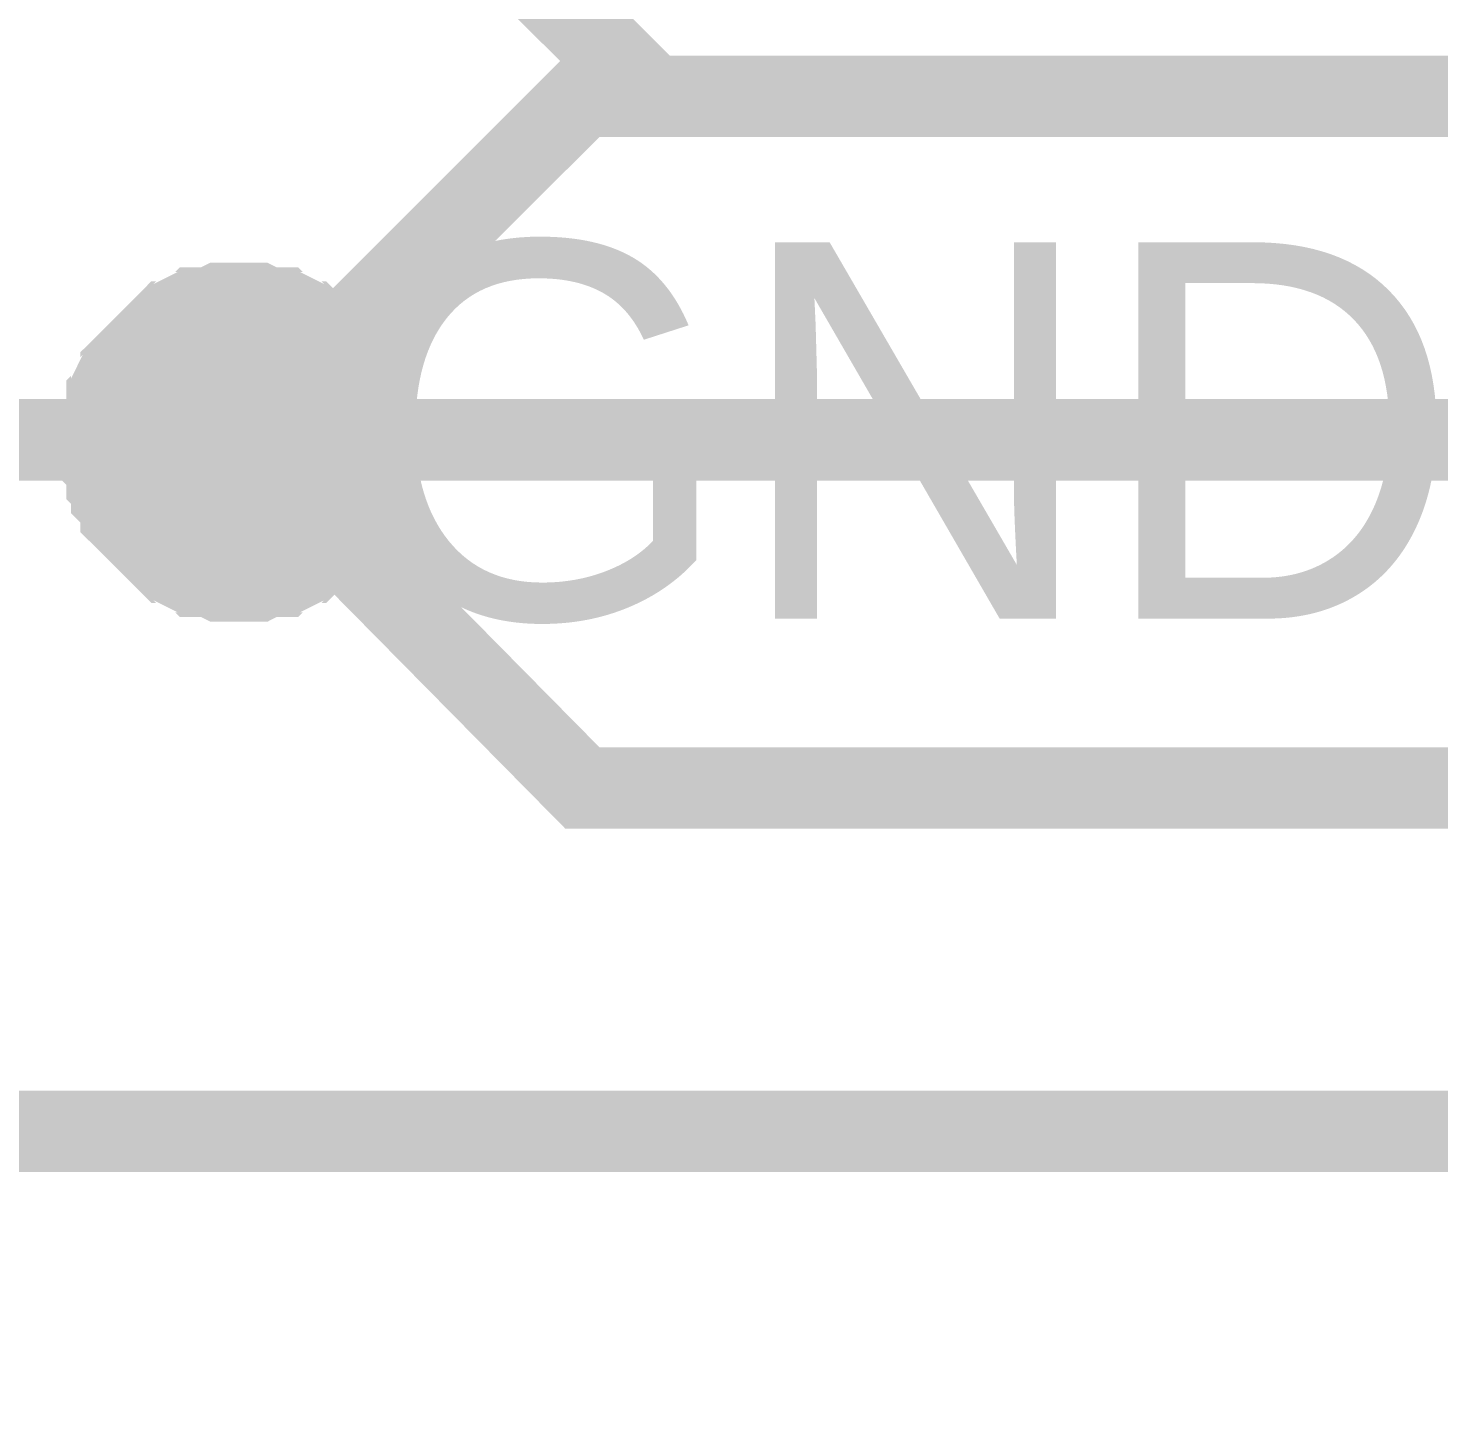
# Model space of a CAD drawing. Header units: millimetres. Extents: x 0 to 11.5, y 0 to 7.6.
# Drawn here: x 10.3198 to 10.5241, y 6.3062 to 6.5079 of the extents above; entities that cross this region are included whole.
import ezdxf

# ---------------------------------------------------------------- set-up
doc = ezdxf.new("R2010")
doc.units = ezdxf.units.MM
doc.header["$MEASUREMENT"] = 0
doc.layers.add('Sheet', color=255, linetype='Continuous')

msp = doc.modelspace()

# ---------------------------------------------------------------- linework, layer by layer
at = {"layer": 'Sheet'}
for points, const_width in [([(10.35027, 6.3481), (11.00015, 6.3481), (11.00015, 6.6977)], 0.0118), ([(10.3305, 6.44828), (10.3305, 6.44896), (10.3305, 6.45032), (10.3305, 6.451), (10.33118, 6.45237), (10.33118, 6.45305), (10.33118, 6.45441), (10.33186, 6.45509), (10.33186, 6.45577), (10.33254, 6.45714), (10.33322, 6.45782), (10.33322, 6.4585), (10.33391, 6.45918), (10.33459, 6.45986), (10.33527, 6.46055), (10.33595, 6.46123), (10.33663, 6.46191), (10.33732, 6.46259), (10.338, 6.46327), (10.33868, 6.46395), (10.33936, 6.46463), (10.34004, 6.46532), (10.34073, 6.46532), (10.34141, 6.466), (10.34277, 6.46668), (10.34345, 6.46668), (10.34414, 6.46736), (10.3455, 6.46736), (10.34618, 6.46736), (10.34755, 6.46804), (10.34823, 6.46804), (10.34959, 6.46804), (10.35027, 6.46804)], 0.0118), ([(10.3305, 6.44828), (10.3305, 6.44896), (10.3305, 6.45032), (10.3305, 6.451), (10.33118, 6.45237), (10.33118, 6.45305), (10.33118, 6.45441), (10.33186, 6.45509), (10.33186, 6.45577), (10.33254, 6.45714), (10.33322, 6.45782), (10.33322, 6.4585), (10.33391, 6.45918), (10.33459, 6.45986), (10.33527, 6.46055), (10.33595, 6.46123), (10.33663, 6.46191), (10.33732, 6.46259), (10.338, 6.46327), (10.33868, 6.46395), (10.33936, 6.46463), (10.34004, 6.46532), (10.34073, 6.46532), (10.34141, 6.466), (10.34277, 6.46668), (10.34345, 6.46668), (10.34414, 6.46736), (10.3455, 6.46736), (10.34618, 6.46736), (10.34755, 6.46804), (10.34823, 6.46804), (10.34959, 6.46804), (10.35027, 6.46804)], 0.0118), ([(10.3305, 6.44828), (10.3305, 6.44896), (10.3305, 6.45032), (10.3305, 6.451), (10.33118, 6.45237), (10.33118, 6.45305), (10.33118, 6.45441), (10.33186, 6.45509), (10.33186, 6.45577), (10.33254, 6.45714), (10.33322, 6.45782), (10.33322, 6.4585), (10.33391, 6.45918), (10.33459, 6.45986), (10.33527, 6.46055), (10.33595, 6.46123), (10.33663, 6.46191), (10.33732, 6.46259), (10.338, 6.46327), (10.33868, 6.46395), (10.33936, 6.46463), (10.34004, 6.46532), (10.34073, 6.46532), (10.34141, 6.466), (10.34277, 6.46668), (10.34345, 6.46668), (10.34414, 6.46736), (10.3455, 6.46736), (10.34618, 6.46736), (10.34755, 6.46804), (10.34823, 6.46804), (10.34959, 6.46804), (10.35027, 6.46804)], 0.0118), ([(10.3305, 6.44828), (10.3305, 6.44896), (10.3305, 6.45032), (10.3305, 6.451), (10.33118, 6.45237), (10.33118, 6.45305), (10.33118, 6.45441), (10.33186, 6.45509), (10.33186, 6.45577), (10.33254, 6.45714), (10.33322, 6.45782), (10.33322, 6.4585), (10.33391, 6.45918), (10.33459, 6.45986), (10.33527, 6.46055), (10.33595, 6.46123), (10.33663, 6.46191), (10.33732, 6.46259), (10.338, 6.46327), (10.33868, 6.46395), (10.33936, 6.46463), (10.34004, 6.46532), (10.34073, 6.46532), (10.34141, 6.466), (10.34277, 6.46668), (10.34345, 6.46668), (10.34414, 6.46736), (10.3455, 6.46736), (10.34618, 6.46736), (10.34755, 6.46804), (10.34823, 6.46804), (10.34959, 6.46804), (10.35027, 6.46804)], 0.0118), ([(10.3305, 6.44828), (10.3305, 6.44896), (10.3305, 6.45032), (10.3305, 6.451), (10.33118, 6.45237), (10.33118, 6.45305), (10.33118, 6.45441), (10.33186, 6.45509), (10.33186, 6.45577), (10.33254, 6.45714), (10.33322, 6.45782), (10.33322, 6.4585), (10.33391, 6.45918), (10.33459, 6.45986), (10.33527, 6.46055), (10.33595, 6.46123), (10.33663, 6.46191), (10.33732, 6.46259), (10.338, 6.46327), (10.33868, 6.46395), (10.33936, 6.46463), (10.34004, 6.46532), (10.34073, 6.46532), (10.34141, 6.466), (10.34277, 6.46668), (10.34345, 6.46668), (10.34414, 6.46736), (10.3455, 6.46736), (10.34618, 6.46736), (10.34755, 6.46804), (10.34823, 6.46804), (10.34959, 6.46804), (10.35027, 6.46804)], 0.0118), ([(10.3305, 6.44828), (10.3305, 6.44896), (10.3305, 6.45032), (10.3305, 6.451), (10.33118, 6.45237), (10.33118, 6.45305), (10.33118, 6.45441), (10.33186, 6.45509), (10.33186, 6.45577), (10.33254, 6.45714), (10.33322, 6.45782), (10.33322, 6.4585), (10.33391, 6.45918), (10.33459, 6.45986), (10.33527, 6.46055), (10.33595, 6.46123), (10.33663, 6.46191), (10.33732, 6.46259), (10.338, 6.46327), (10.33868, 6.46395), (10.33936, 6.46463), (10.34004, 6.46532), (10.34073, 6.46532), (10.34141, 6.466), (10.34277, 6.46668), (10.34345, 6.46668), (10.34414, 6.46736), (10.3455, 6.46736), (10.34618, 6.46736), (10.34755, 6.46804), (10.34823, 6.46804), (10.34959, 6.46804), (10.35027, 6.46804)], 0.0118), ([(10.35027, 6.46804), (10.35027, 6.46804)], 0.0118), ([(10.35027, 6.46804), (10.35095, 6.46804), (10.35232, 6.46804), (10.353, 6.46804), (10.35436, 6.46736), (10.35505, 6.46736), (10.35641, 6.46736), (10.35709, 6.46668), (10.35777, 6.46668), (10.35914, 6.466), (10.35982, 6.46532), (10.3605, 6.46532), (10.36118, 6.46463), (10.36187, 6.46395), (10.36255, 6.46327), (10.36323, 6.46259), (10.36391, 6.46191), (10.36459, 6.46123), (10.36528, 6.46055), (10.36596, 6.45986), (10.36664, 6.45918), (10.36732, 6.4585), (10.36732, 6.45782), (10.368, 6.45714), (10.36868, 6.45577), (10.36868, 6.45509), (10.36937, 6.45441), (10.36937, 6.45305), (10.36937, 6.45237), (10.37005, 6.451), (10.37005, 6.45032), (10.37005, 6.44896), (10.37005, 6.44828)], 0.0118), ([(10.35027, 6.46804), (10.35027, 6.46804)], 0.0118), ([(10.35027, 6.46804), (10.35095, 6.46804), (10.35232, 6.46804), (10.353, 6.46804), (10.35436, 6.46736), (10.35505, 6.46736), (10.35641, 6.46736), (10.35709, 6.46668), (10.35777, 6.46668), (10.35914, 6.466), (10.35982, 6.46532), (10.3605, 6.46532), (10.36118, 6.46463), (10.36187, 6.46395), (10.36255, 6.46327), (10.36323, 6.46259), (10.36391, 6.46191), (10.36459, 6.46123), (10.36528, 6.46055), (10.36596, 6.45986), (10.36664, 6.45918), (10.36732, 6.4585), (10.36732, 6.45782), (10.368, 6.45714), (10.36868, 6.45577), (10.36868, 6.45509), (10.36937, 6.45441), (10.36937, 6.45305), (10.36937, 6.45237), (10.37005, 6.451), (10.37005, 6.45032), (10.37005, 6.44896), (10.37005, 6.44828)], 0.0118), ([(10.35027, 6.46804), (10.35027, 6.46804)], 0.0118), ([(10.35027, 6.46804), (10.35095, 6.46804), (10.35232, 6.46804), (10.353, 6.46804), (10.35436, 6.46736), (10.35505, 6.46736), (10.35641, 6.46736), (10.35709, 6.46668), (10.35777, 6.46668), (10.35914, 6.466), (10.35982, 6.46532), (10.3605, 6.46532), (10.36118, 6.46463), (10.36187, 6.46395), (10.36255, 6.46327), (10.36323, 6.46259), (10.36391, 6.46191), (10.36459, 6.46123), (10.36528, 6.46055), (10.36596, 6.45986), (10.36664, 6.45918), (10.36732, 6.4585), (10.36732, 6.45782), (10.368, 6.45714), (10.36868, 6.45577), (10.36868, 6.45509), (10.36937, 6.45441), (10.36937, 6.45305), (10.36937, 6.45237), (10.37005, 6.451), (10.37005, 6.45032), (10.37005, 6.44896), (10.37005, 6.44828)], 0.0118), ([(10.35027, 6.46804), (10.35027, 6.46804)], 0.0118), ([(10.35027, 6.46804), (10.35095, 6.46804), (10.35232, 6.46804), (10.353, 6.46804), (10.35436, 6.46736), (10.35505, 6.46736), (10.35641, 6.46736), (10.35709, 6.46668), (10.35777, 6.46668), (10.35914, 6.466), (10.35982, 6.46532), (10.3605, 6.46532), (10.36118, 6.46463), (10.36187, 6.46395), (10.36255, 6.46327), (10.36323, 6.46259), (10.36391, 6.46191), (10.36459, 6.46123), (10.36528, 6.46055), (10.36596, 6.45986), (10.36664, 6.45918), (10.36732, 6.4585), (10.36732, 6.45782), (10.368, 6.45714), (10.36868, 6.45577), (10.36868, 6.45509), (10.36937, 6.45441), (10.36937, 6.45305), (10.36937, 6.45237), (10.37005, 6.451), (10.37005, 6.45032), (10.37005, 6.44896), (10.37005, 6.44828)], 0.0118), ([(10.35027, 6.46804), (10.35027, 6.46804)], 0.0118), ([(10.35027, 6.46804), (10.35095, 6.46804), (10.35232, 6.46804), (10.353, 6.46804), (10.35436, 6.46736), (10.35505, 6.46736), (10.35641, 6.46736), (10.35709, 6.46668), (10.35777, 6.46668), (10.35914, 6.466), (10.35982, 6.46532), (10.3605, 6.46532), (10.36118, 6.46463), (10.36187, 6.46395), (10.36255, 6.46327), (10.36323, 6.46259), (10.36391, 6.46191), (10.36459, 6.46123), (10.36528, 6.46055), (10.36596, 6.45986), (10.36664, 6.45918), (10.36732, 6.4585), (10.36732, 6.45782), (10.368, 6.45714), (10.36868, 6.45577), (10.36868, 6.45509), (10.36937, 6.45441), (10.36937, 6.45305), (10.36937, 6.45237), (10.37005, 6.451), (10.37005, 6.45032), (10.37005, 6.44896), (10.37005, 6.44828)], 0.0118), ([(10.35027, 6.46804), (10.35027, 6.46804)], 0.0118), ([(10.35027, 6.46804), (10.35095, 6.46804), (10.35232, 6.46804), (10.353, 6.46804), (10.35436, 6.46736), (10.35505, 6.46736), (10.35641, 6.46736), (10.35709, 6.46668), (10.35777, 6.46668), (10.35914, 6.466), (10.35982, 6.46532), (10.3605, 6.46532), (10.36118, 6.46463), (10.36187, 6.46395), (10.36255, 6.46327), (10.36323, 6.46259), (10.36391, 6.46191), (10.36459, 6.46123), (10.36528, 6.46055), (10.36596, 6.45986), (10.36664, 6.45918), (10.36732, 6.4585), (10.36732, 6.45782), (10.368, 6.45714), (10.36868, 6.45577), (10.36868, 6.45509), (10.36937, 6.45441), (10.36937, 6.45305), (10.36937, 6.45237), (10.37005, 6.451), (10.37005, 6.45032), (10.37005, 6.44896), (10.37005, 6.44828)], 0.0118), ([(10.3305, 6.44828), (10.3305, 6.44896), (10.3305, 6.45032), (10.3305, 6.451), (10.33118, 6.45237), (10.33118, 6.45305), (10.33118, 6.45441), (10.33186, 6.45509), (10.33186, 6.45577), (10.33254, 6.45714), (10.33322, 6.45782), (10.33322, 6.4585), (10.33391, 6.45918), (10.33459, 6.45986), (10.33527, 6.46055), (10.33595, 6.46123), (10.33663, 6.46191), (10.33732, 6.46259), (10.338, 6.46327), (10.33868, 6.46395), (10.33936, 6.46463), (10.34004, 6.46532), (10.34073, 6.46532), (10.34141, 6.466), (10.34277, 6.46668), (10.34345, 6.46668), (10.34414, 6.46736), (10.3455, 6.46736), (10.34618, 6.46736), (10.34755, 6.46804), (10.34823, 6.46804), (10.34959, 6.46804), (10.35027, 6.46804)], 0.0039), ([(10.3305, 6.44828), (10.3305, 6.44896), (10.3305, 6.45032), (10.3305, 6.451), (10.33118, 6.45237), (10.33118, 6.45305), (10.33118, 6.45441), (10.33186, 6.45509), (10.33186, 6.45577), (10.33254, 6.45714), (10.33322, 6.45782), (10.33322, 6.4585), (10.33391, 6.45918), (10.33459, 6.45986), (10.33527, 6.46055), (10.33595, 6.46123), (10.33663, 6.46191), (10.33732, 6.46259), (10.338, 6.46327), (10.33868, 6.46395), (10.33936, 6.46463), (10.34004, 6.46532), (10.34073, 6.46532), (10.34141, 6.466), (10.34277, 6.46668), (10.34345, 6.46668), (10.34414, 6.46736), (10.3455, 6.46736), (10.34618, 6.46736), (10.34755, 6.46804), (10.34823, 6.46804), (10.34959, 6.46804), (10.35027, 6.46804)], 0.0039), ([(10.3305, 6.44828), (10.3305, 6.44896), (10.3305, 6.45032), (10.3305, 6.451), (10.33118, 6.45237), (10.33118, 6.45305), (10.33118, 6.45441), (10.33186, 6.45509), (10.33186, 6.45577), (10.33254, 6.45714), (10.33322, 6.45782), (10.33322, 6.4585), (10.33391, 6.45918), (10.33459, 6.45986), (10.33527, 6.46055), (10.33595, 6.46123), (10.33663, 6.46191), (10.33732, 6.46259), (10.338, 6.46327), (10.33868, 6.46395), (10.33936, 6.46463), (10.34004, 6.46532), (10.34073, 6.46532), (10.34141, 6.466), (10.34277, 6.46668), (10.34345, 6.46668), (10.34414, 6.46736), (10.3455, 6.46736), (10.34618, 6.46736), (10.34755, 6.46804), (10.34823, 6.46804), (10.34959, 6.46804), (10.35027, 6.46804)], 0.0039), ([(10.3305, 6.44828), (10.3305, 6.44896), (10.3305, 6.45032), (10.3305, 6.451), (10.33118, 6.45237), (10.33118, 6.45305), (10.33118, 6.45441), (10.33186, 6.45509), (10.33186, 6.45577), (10.33254, 6.45714), (10.33322, 6.45782), (10.33322, 6.4585), (10.33391, 6.45918), (10.33459, 6.45986), (10.33527, 6.46055), (10.33595, 6.46123), (10.33663, 6.46191), (10.33732, 6.46259), (10.338, 6.46327), (10.33868, 6.46395), (10.33936, 6.46463), (10.34004, 6.46532), (10.34073, 6.46532), (10.34141, 6.466), (10.34277, 6.46668), (10.34345, 6.46668), (10.34414, 6.46736), (10.3455, 6.46736), (10.34618, 6.46736), (10.34755, 6.46804), (10.34823, 6.46804), (10.34959, 6.46804), (10.35027, 6.46804)], 0.0039), ([(10.3305, 6.44828), (10.3305, 6.44896), (10.3305, 6.45032), (10.3305, 6.451), (10.33118, 6.45237), (10.33118, 6.45305), (10.33118, 6.45441), (10.33186, 6.45509), (10.33186, 6.45577), (10.33254, 6.45714), (10.33322, 6.45782), (10.33322, 6.4585), (10.33391, 6.45918), (10.33459, 6.45986), (10.33527, 6.46055), (10.33595, 6.46123), (10.33663, 6.46191), (10.33732, 6.46259), (10.338, 6.46327), (10.33868, 6.46395), (10.33936, 6.46463), (10.34004, 6.46532), (10.34073, 6.46532), (10.34141, 6.466), (10.34277, 6.46668), (10.34345, 6.46668), (10.34414, 6.46736), (10.3455, 6.46736), (10.34618, 6.46736), (10.34755, 6.46804), (10.34823, 6.46804), (10.34959, 6.46804), (10.35027, 6.46804)], 0.0039), ([(10.3305, 6.44828), (10.3305, 6.44896), (10.3305, 6.45032), (10.3305, 6.451), (10.33118, 6.45237), (10.33118, 6.45305), (10.33118, 6.45441), (10.33186, 6.45509), (10.33186, 6.45577), (10.33254, 6.45714), (10.33322, 6.45782), (10.33322, 6.4585), (10.33391, 6.45918), (10.33459, 6.45986), (10.33527, 6.46055), (10.33595, 6.46123), (10.33663, 6.46191), (10.33732, 6.46259), (10.338, 6.46327), (10.33868, 6.46395), (10.33936, 6.46463), (10.34004, 6.46532), (10.34073, 6.46532), (10.34141, 6.466), (10.34277, 6.46668), (10.34345, 6.46668), (10.34414, 6.46736), (10.3455, 6.46736), (10.34618, 6.46736), (10.34755, 6.46804), (10.34823, 6.46804), (10.34959, 6.46804), (10.35027, 6.46804)], 0.0039), ([(10.35027, 6.46804), (10.35027, 6.46804)], 0.0039), ([(10.35027, 6.46804), (10.35095, 6.46804), (10.35232, 6.46804), (10.353, 6.46804), (10.35436, 6.46736), (10.35505, 6.46736), (10.35641, 6.46736), (10.35709, 6.46668), (10.35777, 6.46668), (10.35914, 6.466), (10.35982, 6.46532), (10.3605, 6.46532), (10.36118, 6.46463), (10.36187, 6.46395), (10.36255, 6.46327), (10.36323, 6.46259), (10.36391, 6.46191), (10.36459, 6.46123), (10.36528, 6.46055), (10.36596, 6.45986), (10.36664, 6.45918), (10.36732, 6.4585), (10.36732, 6.45782), (10.368, 6.45714), (10.36868, 6.45577), (10.36868, 6.45509), (10.36937, 6.45441), (10.36937, 6.45305), (10.36937, 6.45237), (10.37005, 6.451), (10.37005, 6.45032), (10.37005, 6.44896), (10.37005, 6.44828)], 0.0039), ([(10.35027, 6.46804), (10.35027, 6.46804)], 0.0039), ([(10.35027, 6.46804), (10.35095, 6.46804), (10.35232, 6.46804), (10.353, 6.46804), (10.35436, 6.46736), (10.35505, 6.46736), (10.35641, 6.46736), (10.35709, 6.46668), (10.35777, 6.46668), (10.35914, 6.466), (10.35982, 6.46532), (10.3605, 6.46532), (10.36118, 6.46463), (10.36187, 6.46395), (10.36255, 6.46327), (10.36323, 6.46259), (10.36391, 6.46191), (10.36459, 6.46123), (10.36528, 6.46055), (10.36596, 6.45986), (10.36664, 6.45918), (10.36732, 6.4585), (10.36732, 6.45782), (10.368, 6.45714), (10.36868, 6.45577), (10.36868, 6.45509), (10.36937, 6.45441), (10.36937, 6.45305), (10.36937, 6.45237), (10.37005, 6.451), (10.37005, 6.45032), (10.37005, 6.44896), (10.37005, 6.44828)], 0.0039), ([(10.35027, 6.46804), (10.35027, 6.46804)], 0.0039), ([(10.35027, 6.46804), (10.35095, 6.46804), (10.35232, 6.46804), (10.353, 6.46804), (10.35436, 6.46736), (10.35505, 6.46736), (10.35641, 6.46736), (10.35709, 6.46668), (10.35777, 6.46668), (10.35914, 6.466), (10.35982, 6.46532), (10.3605, 6.46532), (10.36118, 6.46463), (10.36187, 6.46395), (10.36255, 6.46327), (10.36323, 6.46259), (10.36391, 6.46191), (10.36459, 6.46123), (10.36528, 6.46055), (10.36596, 6.45986), (10.36664, 6.45918), (10.36732, 6.4585), (10.36732, 6.45782), (10.368, 6.45714), (10.36868, 6.45577), (10.36868, 6.45509), (10.36937, 6.45441), (10.36937, 6.45305), (10.36937, 6.45237), (10.37005, 6.451), (10.37005, 6.45032), (10.37005, 6.44896), (10.37005, 6.44828)], 0.0039), ([(10.35027, 6.46804), (10.35027, 6.46804)], 0.0039), ([(10.35027, 6.46804), (10.35095, 6.46804), (10.35232, 6.46804), (10.353, 6.46804), (10.35436, 6.46736), (10.35505, 6.46736), (10.35641, 6.46736), (10.35709, 6.46668), (10.35777, 6.46668), (10.35914, 6.466), (10.35982, 6.46532), (10.3605, 6.46532), (10.36118, 6.46463), (10.36187, 6.46395), (10.36255, 6.46327), (10.36323, 6.46259), (10.36391, 6.46191), (10.36459, 6.46123), (10.36528, 6.46055), (10.36596, 6.45986), (10.36664, 6.45918), (10.36732, 6.4585), (10.36732, 6.45782), (10.368, 6.45714), (10.36868, 6.45577), (10.36868, 6.45509), (10.36937, 6.45441), (10.36937, 6.45305), (10.36937, 6.45237), (10.37005, 6.451), (10.37005, 6.45032), (10.37005, 6.44896), (10.37005, 6.44828)], 0.0039), ([(10.35027, 6.46804), (10.35027, 6.46804)], 0.0039), ([(10.35027, 6.46804), (10.35095, 6.46804), (10.35232, 6.46804), (10.353, 6.46804), (10.35436, 6.46736), (10.35505, 6.46736), (10.35641, 6.46736), (10.35709, 6.46668), (10.35777, 6.46668), (10.35914, 6.466), (10.35982, 6.46532), (10.3605, 6.46532), (10.36118, 6.46463), (10.36187, 6.46395), (10.36255, 6.46327), (10.36323, 6.46259), (10.36391, 6.46191), (10.36459, 6.46123), (10.36528, 6.46055), (10.36596, 6.45986), (10.36664, 6.45918), (10.36732, 6.4585), (10.36732, 6.45782), (10.368, 6.45714), (10.36868, 6.45577), (10.36868, 6.45509), (10.36937, 6.45441), (10.36937, 6.45305), (10.36937, 6.45237), (10.37005, 6.451), (10.37005, 6.45032), (10.37005, 6.44896), (10.37005, 6.44828)], 0.0039), ([(10.35027, 6.46804), (10.35027, 6.46804)], 0.0039), ([(10.35027, 6.46804), (10.35095, 6.46804), (10.35232, 6.46804), (10.353, 6.46804), (10.35436, 6.46736), (10.35505, 6.46736), (10.35641, 6.46736), (10.35709, 6.46668), (10.35777, 6.46668), (10.35914, 6.466), (10.35982, 6.46532), (10.3605, 6.46532), (10.36118, 6.46463), (10.36187, 6.46395), (10.36255, 6.46327), (10.36323, 6.46259), (10.36391, 6.46191), (10.36459, 6.46123), (10.36528, 6.46055), (10.36596, 6.45986), (10.36664, 6.45918), (10.36732, 6.4585), (10.36732, 6.45782), (10.368, 6.45714), (10.36868, 6.45577), (10.36868, 6.45509), (10.36937, 6.45441), (10.36937, 6.45305), (10.36937, 6.45237), (10.37005, 6.451), (10.37005, 6.45032), (10.37005, 6.44896), (10.37005, 6.44828)], 0.0039), ([(10.35027, 6.44828), (10.25003, 6.44828)], 0.0118), ([(10.35027, 6.42783), (10.34959, 6.42783), (10.34823, 6.42783), (10.34755, 6.42783), (10.34618, 6.42852), (10.3455, 6.42852), (10.34414, 6.42852), (10.34345, 6.4292), (10.34277, 6.4292), (10.34141, 6.42988), (10.34073, 6.43056), (10.34004, 6.43056), (10.33936, 6.43124), (10.33868, 6.43192), (10.338, 6.4326), (10.33732, 6.43329), (10.33663, 6.43397), (10.33595, 6.43465), (10.33527, 6.43533), (10.33459, 6.43601), (10.33391, 6.43669), (10.33322, 6.43737), (10.33322, 6.43874), (10.33254, 6.43942), (10.33186, 6.4401), (10.33186, 6.44146), (10.33118, 6.44214), (10.33118, 6.44283), (10.33118, 6.44419), (10.3305, 6.44487), (10.3305, 6.44623), (10.3305, 6.44692), (10.3305, 6.44828)], 0.0118), ([(10.3305, 6.44828), (10.3305, 6.44828)], 0.0118), ([(10.35027, 6.42783), (10.34959, 6.42783), (10.34823, 6.42783), (10.34755, 6.42783), (10.34618, 6.42852), (10.3455, 6.42852), (10.34414, 6.42852), (10.34345, 6.4292), (10.34277, 6.4292), (10.34141, 6.42988), (10.34073, 6.43056), (10.34004, 6.43056), (10.33936, 6.43124), (10.33868, 6.43192), (10.338, 6.4326), (10.33732, 6.43329), (10.33663, 6.43397), (10.33595, 6.43465), (10.33527, 6.43533), (10.33459, 6.43601), (10.33391, 6.43669), (10.33322, 6.43737), (10.33322, 6.43874), (10.33254, 6.43942), (10.33186, 6.4401), (10.33186, 6.44146), (10.33118, 6.44214), (10.33118, 6.44283), (10.33118, 6.44419), (10.3305, 6.44487), (10.3305, 6.44623), (10.3305, 6.44692), (10.3305, 6.44828)], 0.0118), ([(10.3305, 6.44828), (10.3305, 6.44828)], 0.0118), ([(10.35027, 6.42783), (10.34959, 6.42783), (10.34823, 6.42783), (10.34755, 6.42783), (10.34618, 6.42852), (10.3455, 6.42852), (10.34414, 6.42852), (10.34345, 6.4292), (10.34277, 6.4292), (10.34141, 6.42988), (10.34073, 6.43056), (10.34004, 6.43056), (10.33936, 6.43124), (10.33868, 6.43192), (10.338, 6.4326), (10.33732, 6.43329), (10.33663, 6.43397), (10.33595, 6.43465), (10.33527, 6.43533), (10.33459, 6.43601), (10.33391, 6.43669), (10.33322, 6.43737), (10.33322, 6.43874), (10.33254, 6.43942), (10.33186, 6.4401), (10.33186, 6.44146), (10.33118, 6.44214), (10.33118, 6.44283), (10.33118, 6.44419), (10.3305, 6.44487), (10.3305, 6.44623), (10.3305, 6.44692), (10.3305, 6.44828)], 0.0118), ([(10.3305, 6.44828), (10.3305, 6.44828)], 0.0118), ([(10.35027, 6.42783), (10.34959, 6.42783), (10.34823, 6.42783), (10.34755, 6.42783), (10.34618, 6.42852), (10.3455, 6.42852), (10.34414, 6.42852), (10.34345, 6.4292), (10.34277, 6.4292), (10.34141, 6.42988), (10.34073, 6.43056), (10.34004, 6.43056), (10.33936, 6.43124), (10.33868, 6.43192), (10.338, 6.4326), (10.33732, 6.43329), (10.33663, 6.43397), (10.33595, 6.43465), (10.33527, 6.43533), (10.33459, 6.43601), (10.33391, 6.43669), (10.33322, 6.43737), (10.33322, 6.43874), (10.33254, 6.43942), (10.33186, 6.4401), (10.33186, 6.44146), (10.33118, 6.44214), (10.33118, 6.44283), (10.33118, 6.44419), (10.3305, 6.44487), (10.3305, 6.44623), (10.3305, 6.44692), (10.3305, 6.44828)], 0.0118), ([(10.3305, 6.44828), (10.3305, 6.44828)], 0.0118), ([(10.35027, 6.42783), (10.34959, 6.42783), (10.34823, 6.42783), (10.34755, 6.42783), (10.34618, 6.42852), (10.3455, 6.42852), (10.34414, 6.42852), (10.34345, 6.4292), (10.34277, 6.4292), (10.34141, 6.42988), (10.34073, 6.43056), (10.34004, 6.43056), (10.33936, 6.43124), (10.33868, 6.43192), (10.338, 6.4326), (10.33732, 6.43329), (10.33663, 6.43397), (10.33595, 6.43465), (10.33527, 6.43533), (10.33459, 6.43601), (10.33391, 6.43669), (10.33322, 6.43737), (10.33322, 6.43874), (10.33254, 6.43942), (10.33186, 6.4401), (10.33186, 6.44146), (10.33118, 6.44214), (10.33118, 6.44283), (10.33118, 6.44419), (10.3305, 6.44487), (10.3305, 6.44623), (10.3305, 6.44692), (10.3305, 6.44828)], 0.0118), ([(10.3305, 6.44828), (10.3305, 6.44828)], 0.0118), ([(10.35027, 6.42783), (10.34959, 6.42783), (10.34823, 6.42783), (10.34755, 6.42783), (10.34618, 6.42852), (10.3455, 6.42852), (10.34414, 6.42852), (10.34345, 6.4292), (10.34277, 6.4292), (10.34141, 6.42988), (10.34073, 6.43056), (10.34004, 6.43056), (10.33936, 6.43124), (10.33868, 6.43192), (10.338, 6.4326), (10.33732, 6.43329), (10.33663, 6.43397), (10.33595, 6.43465), (10.33527, 6.43533), (10.33459, 6.43601), (10.33391, 6.43669), (10.33322, 6.43737), (10.33322, 6.43874), (10.33254, 6.43942), (10.33186, 6.4401), (10.33186, 6.44146), (10.33118, 6.44214), (10.33118, 6.44283), (10.33118, 6.44419), (10.3305, 6.44487), (10.3305, 6.44623), (10.3305, 6.44692), (10.3305, 6.44828)], 0.0118), ([(10.3305, 6.44828), (10.3305, 6.44828)], 0.0118), ([(10.37005, 6.44828), (10.37005, 6.44692), (10.37005, 6.44623), (10.37005, 6.44487), (10.36937, 6.44419), (10.36937, 6.44283), (10.36937, 6.44214), (10.36868, 6.44146), (10.36868, 6.4401), (10.368, 6.43942), (10.36732, 6.43874), (10.36732, 6.43737), (10.36664, 6.43669), (10.36596, 6.43601), (10.36528, 6.43533), (10.36459, 6.43465), (10.36391, 6.43397), (10.36323, 6.43329), (10.36255, 6.4326), (10.36187, 6.43192), (10.36118, 6.43124), (10.3605, 6.43056), (10.35982, 6.43056), (10.35914, 6.42988), (10.35777, 6.4292), (10.35709, 6.4292), (10.35641, 6.42852), (10.35505, 6.42852), (10.35436, 6.42852), (10.353, 6.42783), (10.35232, 6.42783), (10.35095, 6.42783), (10.35027, 6.42783)], 0.0118), ([(10.37005, 6.44828), (10.37005, 6.44692), (10.37005, 6.44623), (10.37005, 6.44487), (10.36937, 6.44419), (10.36937, 6.44283), (10.36937, 6.44214), (10.36868, 6.44146), (10.36868, 6.4401), (10.368, 6.43942), (10.36732, 6.43874), (10.36732, 6.43737), (10.36664, 6.43669), (10.36596, 6.43601), (10.36528, 6.43533), (10.36459, 6.43465), (10.36391, 6.43397), (10.36323, 6.43329), (10.36255, 6.4326), (10.36187, 6.43192), (10.36118, 6.43124), (10.3605, 6.43056), (10.35982, 6.43056), (10.35914, 6.42988), (10.35777, 6.4292), (10.35709, 6.4292), (10.35641, 6.42852), (10.35505, 6.42852), (10.35436, 6.42852), (10.353, 6.42783), (10.35232, 6.42783), (10.35095, 6.42783), (10.35027, 6.42783)], 0.0118), ([(10.35027, 6.44828), (10.59031, 6.44828), (10.80034, 6.44828), (10.80034, 6.19817)], 0.0118), ([(10.37005, 6.44828), (10.37005, 6.44692), (10.37005, 6.44623), (10.37005, 6.44487), (10.36937, 6.44419), (10.36937, 6.44283), (10.36937, 6.44214), (10.36868, 6.44146), (10.36868, 6.4401), (10.368, 6.43942), (10.36732, 6.43874), (10.36732, 6.43737), (10.36664, 6.43669), (10.36596, 6.43601), (10.36528, 6.43533), (10.36459, 6.43465), (10.36391, 6.43397), (10.36323, 6.43329), (10.36255, 6.4326), (10.36187, 6.43192), (10.36118, 6.43124), (10.3605, 6.43056), (10.35982, 6.43056), (10.35914, 6.42988), (10.35777, 6.4292), (10.35709, 6.4292), (10.35641, 6.42852), (10.35505, 6.42852), (10.35436, 6.42852), (10.353, 6.42783), (10.35232, 6.42783), (10.35095, 6.42783), (10.35027, 6.42783)], 0.0118), ([(10.37005, 6.44828), (10.37005, 6.44692), (10.37005, 6.44623), (10.37005, 6.44487), (10.36937, 6.44419), (10.36937, 6.44283), (10.36937, 6.44214), (10.36868, 6.44146), (10.36868, 6.4401), (10.368, 6.43942), (10.36732, 6.43874), (10.36732, 6.43737), (10.36664, 6.43669), (10.36596, 6.43601), (10.36528, 6.43533), (10.36459, 6.43465), (10.36391, 6.43397), (10.36323, 6.43329), (10.36255, 6.4326), (10.36187, 6.43192), (10.36118, 6.43124), (10.3605, 6.43056), (10.35982, 6.43056), (10.35914, 6.42988), (10.35777, 6.4292), (10.35709, 6.4292), (10.35641, 6.42852), (10.35505, 6.42852), (10.35436, 6.42852), (10.353, 6.42783), (10.35232, 6.42783), (10.35095, 6.42783), (10.35027, 6.42783)], 0.0118), ([(10.37005, 6.44828), (10.37005, 6.44692), (10.37005, 6.44623), (10.37005, 6.44487), (10.36937, 6.44419), (10.36937, 6.44283), (10.36937, 6.44214), (10.36868, 6.44146), (10.36868, 6.4401), (10.368, 6.43942), (10.36732, 6.43874), (10.36732, 6.43737), (10.36664, 6.43669), (10.36596, 6.43601), (10.36528, 6.43533), (10.36459, 6.43465), (10.36391, 6.43397), (10.36323, 6.43329), (10.36255, 6.4326), (10.36187, 6.43192), (10.36118, 6.43124), (10.3605, 6.43056), (10.35982, 6.43056), (10.35914, 6.42988), (10.35777, 6.4292), (10.35709, 6.4292), (10.35641, 6.42852), (10.35505, 6.42852), (10.35436, 6.42852), (10.353, 6.42783), (10.35232, 6.42783), (10.35095, 6.42783), (10.35027, 6.42783)], 0.0118), ([(10.37005, 6.44828), (10.37005, 6.44692), (10.37005, 6.44623), (10.37005, 6.44487), (10.36937, 6.44419), (10.36937, 6.44283), (10.36937, 6.44214), (10.36868, 6.44146), (10.36868, 6.4401), (10.368, 6.43942), (10.36732, 6.43874), (10.36732, 6.43737), (10.36664, 6.43669), (10.36596, 6.43601), (10.36528, 6.43533), (10.36459, 6.43465), (10.36391, 6.43397), (10.36323, 6.43329), (10.36255, 6.4326), (10.36187, 6.43192), (10.36118, 6.43124), (10.3605, 6.43056), (10.35982, 6.43056), (10.35914, 6.42988), (10.35777, 6.4292), (10.35709, 6.4292), (10.35641, 6.42852), (10.35505, 6.42852), (10.35436, 6.42852), (10.353, 6.42783), (10.35232, 6.42783), (10.35095, 6.42783), (10.35027, 6.42783)], 0.0118), ([(10.37005, 6.44828), (10.37005, 6.44828), (10.37005, 6.44828), (10.37005, 6.44828), (10.37005, 6.44828), (10.37005, 6.44828), (10.37005, 6.44828), (10.37005, 6.44828), (10.37005, 6.44828), (10.37005, 6.44828), (10.37005, 6.44828), (10.37005, 6.44828), (10.37005, 6.44828), (10.37005, 6.44828), (10.37005, 6.44828), (10.37005, 6.44828), (10.37005, 6.44828), (10.37005, 6.44828), (10.37005, 6.44828), (10.37005, 6.44828), (10.37005, 6.44828), (10.37005, 6.44828), (10.37005, 6.44828), (10.37005, 6.44828), (10.37005, 6.44828), (10.37005, 6.44828), (10.37005, 6.44828), (10.37005, 6.44828), (10.37005, 6.44828), (10.37005, 6.44828), (10.37005, 6.44828), (10.37005, 6.44828), (10.37005, 6.44828)], 0.0118), ([(10.37005, 6.44828), (10.37005, 6.44828)], 0.0118), ([(10.37005, 6.44828), (10.37005, 6.44828), (10.37005, 6.44828), (10.37005, 6.44828), (10.37005, 6.44828), (10.37005, 6.44828), (10.37005, 6.44828), (10.37005, 6.44828), (10.37005, 6.44828), (10.37005, 6.44828), (10.37005, 6.44828), (10.37005, 6.44828), (10.37005, 6.44828), (10.37005, 6.44828), (10.37005, 6.44828), (10.37005, 6.44828), (10.37005, 6.44828), (10.37005, 6.44828), (10.37005, 6.44828), (10.37005, 6.44828), (10.37005, 6.44828), (10.37005, 6.44828), (10.37005, 6.44828), (10.37005, 6.44828), (10.37005, 6.44828), (10.37005, 6.44828), (10.37005, 6.44828), (10.37005, 6.44828), (10.37005, 6.44828), (10.37005, 6.44828), (10.37005, 6.44828), (10.37005, 6.44828), (10.37005, 6.44828)], 0.0118), ([(10.37005, 6.44828), (10.37005, 6.44828)], 0.0118), ([(10.37005, 6.44828), (10.37005, 6.44828), (10.37005, 6.44828), (10.37005, 6.44828), (10.37005, 6.44828), (10.37005, 6.44828), (10.37005, 6.44828), (10.37005, 6.44828), (10.37005, 6.44828), (10.37005, 6.44828), (10.37005, 6.44828), (10.37005, 6.44828), (10.37005, 6.44828), (10.37005, 6.44828), (10.37005, 6.44828), (10.37005, 6.44828), (10.37005, 6.44828), (10.37005, 6.44828), (10.37005, 6.44828), (10.37005, 6.44828), (10.37005, 6.44828), (10.37005, 6.44828), (10.37005, 6.44828), (10.37005, 6.44828), (10.37005, 6.44828), (10.37005, 6.44828), (10.37005, 6.44828), (10.37005, 6.44828), (10.37005, 6.44828), (10.37005, 6.44828), (10.37005, 6.44828), (10.37005, 6.44828), (10.37005, 6.44828)], 0.0118), ([(10.37005, 6.44828), (10.37005, 6.44828)], 0.0118), ([(10.37005, 6.44828), (10.37005, 6.44828), (10.37005, 6.44828), (10.37005, 6.44828), (10.37005, 6.44828), (10.37005, 6.44828), (10.37005, 6.44828), (10.37005, 6.44828), (10.37005, 6.44828), (10.37005, 6.44828), (10.37005, 6.44828), (10.37005, 6.44828), (10.37005, 6.44828), (10.37005, 6.44828), (10.37005, 6.44828), (10.37005, 6.44828), (10.37005, 6.44828), (10.37005, 6.44828), (10.37005, 6.44828), (10.37005, 6.44828), (10.37005, 6.44828), (10.37005, 6.44828), (10.37005, 6.44828), (10.37005, 6.44828), (10.37005, 6.44828), (10.37005, 6.44828), (10.37005, 6.44828), (10.37005, 6.44828), (10.37005, 6.44828), (10.37005, 6.44828), (10.37005, 6.44828), (10.37005, 6.44828), (10.37005, 6.44828)], 0.0118), ([(10.37005, 6.44828), (10.37005, 6.44828)], 0.0118), ([(10.37005, 6.44828), (10.37005, 6.44828), (10.37005, 6.44828), (10.37005, 6.44828), (10.37005, 6.44828), (10.37005, 6.44828), (10.37005, 6.44828), (10.37005, 6.44828), (10.37005, 6.44828), (10.37005, 6.44828), (10.37005, 6.44828), (10.37005, 6.44828), (10.37005, 6.44828), (10.37005, 6.44828), (10.37005, 6.44828), (10.37005, 6.44828), (10.37005, 6.44828), (10.37005, 6.44828), (10.37005, 6.44828), (10.37005, 6.44828), (10.37005, 6.44828), (10.37005, 6.44828), (10.37005, 6.44828), (10.37005, 6.44828), (10.37005, 6.44828), (10.37005, 6.44828), (10.37005, 6.44828), (10.37005, 6.44828), (10.37005, 6.44828), (10.37005, 6.44828), (10.37005, 6.44828), (10.37005, 6.44828), (10.37005, 6.44828)], 0.0118), ([(10.37005, 6.44828), (10.37005, 6.44828)], 0.0118), ([(10.37005, 6.44828), (10.37005, 6.44828), (10.37005, 6.44828), (10.37005, 6.44828), (10.37005, 6.44828), (10.37005, 6.44828), (10.37005, 6.44828), (10.37005, 6.44828), (10.37005, 6.44828), (10.37005, 6.44828), (10.37005, 6.44828), (10.37005, 6.44828), (10.37005, 6.44828), (10.37005, 6.44828), (10.37005, 6.44828), (10.37005, 6.44828), (10.37005, 6.44828), (10.37005, 6.44828), (10.37005, 6.44828), (10.37005, 6.44828), (10.37005, 6.44828), (10.37005, 6.44828), (10.37005, 6.44828), (10.37005, 6.44828), (10.37005, 6.44828), (10.37005, 6.44828), (10.37005, 6.44828), (10.37005, 6.44828), (10.37005, 6.44828), (10.37005, 6.44828), (10.37005, 6.44828), (10.37005, 6.44828), (10.37005, 6.44828)], 0.0118), ([(10.37005, 6.44828), (10.37005, 6.44828)], 0.0118), ([(10.35027, 6.42783), (10.34959, 6.42783), (10.34823, 6.42783), (10.34755, 6.42783), (10.34618, 6.42852), (10.3455, 6.42852), (10.34414, 6.42852), (10.34345, 6.4292), (10.34277, 6.4292), (10.34141, 6.42988), (10.34073, 6.43056), (10.34004, 6.43056), (10.33936, 6.43124), (10.33868, 6.43192), (10.338, 6.4326), (10.33732, 6.43329), (10.33663, 6.43397), (10.33595, 6.43465), (10.33527, 6.43533), (10.33459, 6.43601), (10.33391, 6.43669), (10.33322, 6.43737), (10.33322, 6.43874), (10.33254, 6.43942), (10.33186, 6.4401), (10.33186, 6.44146), (10.33118, 6.44214), (10.33118, 6.44283), (10.33118, 6.44419), (10.3305, 6.44487), (10.3305, 6.44623), (10.3305, 6.44692), (10.3305, 6.44828)], 0.0039), ([(10.3305, 6.44828), (10.3305, 6.44828)], 0.0039), ([(10.35027, 6.42783), (10.34959, 6.42783), (10.34823, 6.42783), (10.34755, 6.42783), (10.34618, 6.42852), (10.3455, 6.42852), (10.34414, 6.42852), (10.34345, 6.4292), (10.34277, 6.4292), (10.34141, 6.42988), (10.34073, 6.43056), (10.34004, 6.43056), (10.33936, 6.43124), (10.33868, 6.43192), (10.338, 6.4326), (10.33732, 6.43329), (10.33663, 6.43397), (10.33595, 6.43465), (10.33527, 6.43533), (10.33459, 6.43601), (10.33391, 6.43669), (10.33322, 6.43737), (10.33322, 6.43874), (10.33254, 6.43942), (10.33186, 6.4401), (10.33186, 6.44146), (10.33118, 6.44214), (10.33118, 6.44283), (10.33118, 6.44419), (10.3305, 6.44487), (10.3305, 6.44623), (10.3305, 6.44692), (10.3305, 6.44828)], 0.0039), ([(10.3305, 6.44828), (10.3305, 6.44828)], 0.0039), ([(10.35027, 6.42783), (10.34959, 6.42783), (10.34823, 6.42783), (10.34755, 6.42783), (10.34618, 6.42852), (10.3455, 6.42852), (10.34414, 6.42852), (10.34345, 6.4292), (10.34277, 6.4292), (10.34141, 6.42988), (10.34073, 6.43056), (10.34004, 6.43056), (10.33936, 6.43124), (10.33868, 6.43192), (10.338, 6.4326), (10.33732, 6.43329), (10.33663, 6.43397), (10.33595, 6.43465), (10.33527, 6.43533), (10.33459, 6.43601), (10.33391, 6.43669), (10.33322, 6.43737), (10.33322, 6.43874), (10.33254, 6.43942), (10.33186, 6.4401), (10.33186, 6.44146), (10.33118, 6.44214), (10.33118, 6.44283), (10.33118, 6.44419), (10.3305, 6.44487), (10.3305, 6.44623), (10.3305, 6.44692), (10.3305, 6.44828)], 0.0039), ([(10.3305, 6.44828), (10.3305, 6.44828)], 0.0039), ([(10.35027, 6.42783), (10.34959, 6.42783), (10.34823, 6.42783), (10.34755, 6.42783), (10.34618, 6.42852), (10.3455, 6.42852), (10.34414, 6.42852), (10.34345, 6.4292), (10.34277, 6.4292), (10.34141, 6.42988), (10.34073, 6.43056), (10.34004, 6.43056), (10.33936, 6.43124), (10.33868, 6.43192), (10.338, 6.4326), (10.33732, 6.43329), (10.33663, 6.43397), (10.33595, 6.43465), (10.33527, 6.43533), (10.33459, 6.43601), (10.33391, 6.43669), (10.33322, 6.43737), (10.33322, 6.43874), (10.33254, 6.43942), (10.33186, 6.4401), (10.33186, 6.44146), (10.33118, 6.44214), (10.33118, 6.44283), (10.33118, 6.44419), (10.3305, 6.44487), (10.3305, 6.44623), (10.3305, 6.44692), (10.3305, 6.44828)], 0.0039), ([(10.3305, 6.44828), (10.3305, 6.44828)], 0.0039), ([(10.35027, 6.42783), (10.34959, 6.42783), (10.34823, 6.42783), (10.34755, 6.42783), (10.34618, 6.42852), (10.3455, 6.42852), (10.34414, 6.42852), (10.34345, 6.4292), (10.34277, 6.4292), (10.34141, 6.42988), (10.34073, 6.43056), (10.34004, 6.43056), (10.33936, 6.43124), (10.33868, 6.43192), (10.338, 6.4326), (10.33732, 6.43329), (10.33663, 6.43397), (10.33595, 6.43465), (10.33527, 6.43533), (10.33459, 6.43601), (10.33391, 6.43669), (10.33322, 6.43737), (10.33322, 6.43874), (10.33254, 6.43942), (10.33186, 6.4401), (10.33186, 6.44146), (10.33118, 6.44214), (10.33118, 6.44283), (10.33118, 6.44419), (10.3305, 6.44487), (10.3305, 6.44623), (10.3305, 6.44692), (10.3305, 6.44828)], 0.0039), ([(10.3305, 6.44828), (10.3305, 6.44828)], 0.0039), ([(10.35027, 6.42783), (10.34959, 6.42783), (10.34823, 6.42783), (10.34755, 6.42783), (10.34618, 6.42852), (10.3455, 6.42852), (10.34414, 6.42852), (10.34345, 6.4292), (10.34277, 6.4292), (10.34141, 6.42988), (10.34073, 6.43056), (10.34004, 6.43056), (10.33936, 6.43124), (10.33868, 6.43192), (10.338, 6.4326), (10.33732, 6.43329), (10.33663, 6.43397), (10.33595, 6.43465), (10.33527, 6.43533), (10.33459, 6.43601), (10.33391, 6.43669), (10.33322, 6.43737), (10.33322, 6.43874), (10.33254, 6.43942), (10.33186, 6.4401), (10.33186, 6.44146), (10.33118, 6.44214), (10.33118, 6.44283), (10.33118, 6.44419), (10.3305, 6.44487), (10.3305, 6.44623), (10.3305, 6.44692), (10.3305, 6.44828)], 0.0039), ([(10.3305, 6.44828), (10.3305, 6.44828)], 0.0039), ([(10.37005, 6.44828), (10.37005, 6.44692), (10.37005, 6.44623), (10.37005, 6.44487), (10.36937, 6.44419), (10.36937, 6.44283), (10.36937, 6.44214), (10.36868, 6.44146), (10.36868, 6.4401), (10.368, 6.43942), (10.36732, 6.43874), (10.36732, 6.43737), (10.36664, 6.43669), (10.36596, 6.43601), (10.36528, 6.43533), (10.36459, 6.43465), (10.36391, 6.43397), (10.36323, 6.43329), (10.36255, 6.4326), (10.36187, 6.43192), (10.36118, 6.43124), (10.3605, 6.43056), (10.35982, 6.43056), (10.35914, 6.42988), (10.35777, 6.4292), (10.35709, 6.4292), (10.35641, 6.42852), (10.35505, 6.42852), (10.35436, 6.42852), (10.353, 6.42783), (10.35232, 6.42783), (10.35095, 6.42783), (10.35027, 6.42783)], 0.0039), ([(10.37005, 6.44828), (10.37005, 6.44692), (10.37005, 6.44623), (10.37005, 6.44487), (10.36937, 6.44419), (10.36937, 6.44283), (10.36937, 6.44214), (10.36868, 6.44146), (10.36868, 6.4401), (10.368, 6.43942), (10.36732, 6.43874), (10.36732, 6.43737), (10.36664, 6.43669), (10.36596, 6.43601), (10.36528, 6.43533), (10.36459, 6.43465), (10.36391, 6.43397), (10.36323, 6.43329), (10.36255, 6.4326), (10.36187, 6.43192), (10.36118, 6.43124), (10.3605, 6.43056), (10.35982, 6.43056), (10.35914, 6.42988), (10.35777, 6.4292), (10.35709, 6.4292), (10.35641, 6.42852), (10.35505, 6.42852), (10.35436, 6.42852), (10.353, 6.42783), (10.35232, 6.42783), (10.35095, 6.42783), (10.35027, 6.42783)], 0.0039), ([(10.37005, 6.44828), (10.37005, 6.44692), (10.37005, 6.44623), (10.37005, 6.44487), (10.36937, 6.44419), (10.36937, 6.44283), (10.36937, 6.44214), (10.36868, 6.44146), (10.36868, 6.4401), (10.368, 6.43942), (10.36732, 6.43874), (10.36732, 6.43737), (10.36664, 6.43669), (10.36596, 6.43601), (10.36528, 6.43533), (10.36459, 6.43465), (10.36391, 6.43397), (10.36323, 6.43329), (10.36255, 6.4326), (10.36187, 6.43192), (10.36118, 6.43124), (10.3605, 6.43056), (10.35982, 6.43056), (10.35914, 6.42988), (10.35777, 6.4292), (10.35709, 6.4292), (10.35641, 6.42852), (10.35505, 6.42852), (10.35436, 6.42852), (10.353, 6.42783), (10.35232, 6.42783), (10.35095, 6.42783), (10.35027, 6.42783)], 0.0039), ([(10.37005, 6.44828), (10.37005, 6.44692), (10.37005, 6.44623), (10.37005, 6.44487), (10.36937, 6.44419), (10.36937, 6.44283), (10.36937, 6.44214), (10.36868, 6.44146), (10.36868, 6.4401), (10.368, 6.43942), (10.36732, 6.43874), (10.36732, 6.43737), (10.36664, 6.43669), (10.36596, 6.43601), (10.36528, 6.43533), (10.36459, 6.43465), (10.36391, 6.43397), (10.36323, 6.43329), (10.36255, 6.4326), (10.36187, 6.43192), (10.36118, 6.43124), (10.3605, 6.43056), (10.35982, 6.43056), (10.35914, 6.42988), (10.35777, 6.4292), (10.35709, 6.4292), (10.35641, 6.42852), (10.35505, 6.42852), (10.35436, 6.42852), (10.353, 6.42783), (10.35232, 6.42783), (10.35095, 6.42783), (10.35027, 6.42783)], 0.0039), ([(10.37005, 6.44828), (10.37005, 6.44692), (10.37005, 6.44623), (10.37005, 6.44487), (10.36937, 6.44419), (10.36937, 6.44283), (10.36937, 6.44214), (10.36868, 6.44146), (10.36868, 6.4401), (10.368, 6.43942), (10.36732, 6.43874), (10.36732, 6.43737), (10.36664, 6.43669), (10.36596, 6.43601), (10.36528, 6.43533), (10.36459, 6.43465), (10.36391, 6.43397), (10.36323, 6.43329), (10.36255, 6.4326), (10.36187, 6.43192), (10.36118, 6.43124), (10.3605, 6.43056), (10.35982, 6.43056), (10.35914, 6.42988), (10.35777, 6.4292), (10.35709, 6.4292), (10.35641, 6.42852), (10.35505, 6.42852), (10.35436, 6.42852), (10.353, 6.42783), (10.35232, 6.42783), (10.35095, 6.42783), (10.35027, 6.42783)], 0.0039), ([(10.37005, 6.44828), (10.37005, 6.44692), (10.37005, 6.44623), (10.37005, 6.44487), (10.36937, 6.44419), (10.36937, 6.44283), (10.36937, 6.44214), (10.36868, 6.44146), (10.36868, 6.4401), (10.368, 6.43942), (10.36732, 6.43874), (10.36732, 6.43737), (10.36664, 6.43669), (10.36596, 6.43601), (10.36528, 6.43533), (10.36459, 6.43465), (10.36391, 6.43397), (10.36323, 6.43329), (10.36255, 6.4326), (10.36187, 6.43192), (10.36118, 6.43124), (10.3605, 6.43056), (10.35982, 6.43056), (10.35914, 6.42988), (10.35777, 6.4292), (10.35709, 6.4292), (10.35641, 6.42852), (10.35505, 6.42852), (10.35436, 6.42852), (10.353, 6.42783), (10.35232, 6.42783), (10.35095, 6.42783), (10.35027, 6.42783)], 0.0039), ([(10.37005, 6.44828), (10.37005, 6.44828), (10.37005, 6.44828), (10.37005, 6.44828), (10.37005, 6.44828), (10.37005, 6.44828), (10.37005, 6.44828), (10.37005, 6.44828), (10.37005, 6.44828), (10.37005, 6.44828), (10.37005, 6.44828), (10.37005, 6.44828), (10.37005, 6.44828), (10.37005, 6.44828), (10.37005, 6.44828), (10.37005, 6.44828), (10.37005, 6.44828), (10.37005, 6.44828), (10.37005, 6.44828), (10.37005, 6.44828), (10.37005, 6.44828), (10.37005, 6.44828), (10.37005, 6.44828), (10.37005, 6.44828), (10.37005, 6.44828), (10.37005, 6.44828), (10.37005, 6.44828), (10.37005, 6.44828), (10.37005, 6.44828), (10.37005, 6.44828), (10.37005, 6.44828), (10.37005, 6.44828), (10.37005, 6.44828)], 0.0039), ([(10.37005, 6.44828), (10.37005, 6.44828)], 0.0039), ([(10.37005, 6.44828), (10.37005, 6.44828), (10.37005, 6.44828), (10.37005, 6.44828), (10.37005, 6.44828), (10.37005, 6.44828), (10.37005, 6.44828), (10.37005, 6.44828), (10.37005, 6.44828), (10.37005, 6.44828), (10.37005, 6.44828), (10.37005, 6.44828), (10.37005, 6.44828), (10.37005, 6.44828), (10.37005, 6.44828), (10.37005, 6.44828), (10.37005, 6.44828), (10.37005, 6.44828), (10.37005, 6.44828), (10.37005, 6.44828), (10.37005, 6.44828), (10.37005, 6.44828), (10.37005, 6.44828), (10.37005, 6.44828), (10.37005, 6.44828), (10.37005, 6.44828), (10.37005, 6.44828), (10.37005, 6.44828), (10.37005, 6.44828), (10.37005, 6.44828), (10.37005, 6.44828), (10.37005, 6.44828), (10.37005, 6.44828)], 0.0039), ([(10.37005, 6.44828), (10.37005, 6.44828)], 0.0039), ([(10.37005, 6.44828), (10.37005, 6.44828), (10.37005, 6.44828), (10.37005, 6.44828), (10.37005, 6.44828), (10.37005, 6.44828), (10.37005, 6.44828), (10.37005, 6.44828), (10.37005, 6.44828), (10.37005, 6.44828), (10.37005, 6.44828), (10.37005, 6.44828), (10.37005, 6.44828), (10.37005, 6.44828), (10.37005, 6.44828), (10.37005, 6.44828), (10.37005, 6.44828), (10.37005, 6.44828), (10.37005, 6.44828), (10.37005, 6.44828), (10.37005, 6.44828), (10.37005, 6.44828), (10.37005, 6.44828), (10.37005, 6.44828), (10.37005, 6.44828), (10.37005, 6.44828), (10.37005, 6.44828), (10.37005, 6.44828), (10.37005, 6.44828), (10.37005, 6.44828), (10.37005, 6.44828), (10.37005, 6.44828), (10.37005, 6.44828)], 0.0039), ([(10.37005, 6.44828), (10.37005, 6.44828)], 0.0039), ([(10.37005, 6.44828), (10.37005, 6.44828), (10.37005, 6.44828), (10.37005, 6.44828), (10.37005, 6.44828), (10.37005, 6.44828), (10.37005, 6.44828), (10.37005, 6.44828), (10.37005, 6.44828), (10.37005, 6.44828), (10.37005, 6.44828), (10.37005, 6.44828), (10.37005, 6.44828), (10.37005, 6.44828), (10.37005, 6.44828), (10.37005, 6.44828), (10.37005, 6.44828), (10.37005, 6.44828), (10.37005, 6.44828), (10.37005, 6.44828), (10.37005, 6.44828), (10.37005, 6.44828), (10.37005, 6.44828), (10.37005, 6.44828), (10.37005, 6.44828), (10.37005, 6.44828), (10.37005, 6.44828), (10.37005, 6.44828), (10.37005, 6.44828), (10.37005, 6.44828), (10.37005, 6.44828), (10.37005, 6.44828), (10.37005, 6.44828)], 0.0039), ([(10.37005, 6.44828), (10.37005, 6.44828)], 0.0039), ([(10.37005, 6.44828), (10.37005, 6.44828), (10.37005, 6.44828), (10.37005, 6.44828), (10.37005, 6.44828), (10.37005, 6.44828), (10.37005, 6.44828), (10.37005, 6.44828), (10.37005, 6.44828), (10.37005, 6.44828), (10.37005, 6.44828), (10.37005, 6.44828), (10.37005, 6.44828), (10.37005, 6.44828), (10.37005, 6.44828), (10.37005, 6.44828), (10.37005, 6.44828), (10.37005, 6.44828), (10.37005, 6.44828), (10.37005, 6.44828), (10.37005, 6.44828), (10.37005, 6.44828), (10.37005, 6.44828), (10.37005, 6.44828), (10.37005, 6.44828), (10.37005, 6.44828), (10.37005, 6.44828), (10.37005, 6.44828), (10.37005, 6.44828), (10.37005, 6.44828), (10.37005, 6.44828), (10.37005, 6.44828), (10.37005, 6.44828)], 0.0039), ([(10.37005, 6.44828), (10.37005, 6.44828)], 0.0039), ([(10.37005, 6.44828), (10.37005, 6.44828), (10.37005, 6.44828), (10.37005, 6.44828), (10.37005, 6.44828), (10.37005, 6.44828), (10.37005, 6.44828), (10.37005, 6.44828), (10.37005, 6.44828), (10.37005, 6.44828), (10.37005, 6.44828), (10.37005, 6.44828), (10.37005, 6.44828), (10.37005, 6.44828), (10.37005, 6.44828), (10.37005, 6.44828), (10.37005, 6.44828), (10.37005, 6.44828), (10.37005, 6.44828), (10.37005, 6.44828), (10.37005, 6.44828), (10.37005, 6.44828), (10.37005, 6.44828), (10.37005, 6.44828), (10.37005, 6.44828), (10.37005, 6.44828), (10.37005, 6.44828), (10.37005, 6.44828), (10.37005, 6.44828), (10.37005, 6.44828), (10.37005, 6.44828), (10.37005, 6.44828), (10.37005, 6.44828)], 0.0039), ([(10.37005, 6.44828), (10.37005, 6.44828)], 0.0039), ([(10.35027, 6.3481), (10.25003, 6.3481)], 0.0118)]:
    msp.add_lwpolyline(points, dxfattribs=dict(at, const_width=const_width))
for points, const_width in [([(10.41028, 6.49803), (10.3605, 6.54778), (10.41028, 6.59821), (10.55008, 6.59821), (10.60054, 6.54778), (10.55008, 6.49803), (10.41028, 6.49803)], 0.0118), ([(10.41028, 6.49803), (10.3605, 6.54778), (10.41028, 6.59821), (10.55008, 6.59821), (10.60054, 6.54778), (10.55008, 6.49803), (10.41028, 6.49803)], 0.0039), ([(10.40005, 6.39785), (10.35027, 6.44828), (10.40005, 6.49803), (10.54053, 6.49803), (10.59031, 6.44828), (10.54053, 6.39785), (10.40005, 6.39785)], 0.0118), ([(10.40005, 6.39785), (10.35027, 6.44828), (10.40005, 6.49803), (10.54053, 6.49803), (10.59031, 6.44828), (10.54053, 6.39785), (10.40005, 6.39785)], 0.0039)]:
    msp.add_lwpolyline(points, close=True, dxfattribs=dict(at, const_width=const_width))
at = {"layer": 'Sheet', "const_width": 0.02}
msp.add_lwpolyline([(10.34, 6.45, 1), (10.36, 6.45, 1)], format="xyb", close=True, dxfattribs=at)

# ---------------------------------------------------------------- texts
at = {"layer": 'Sheet'}
msp.add_text('GND', height=0.054519, dxfattribs=at).set_placement((10.36528, 6.42238))

doc.saveas('drawing.dxf')
